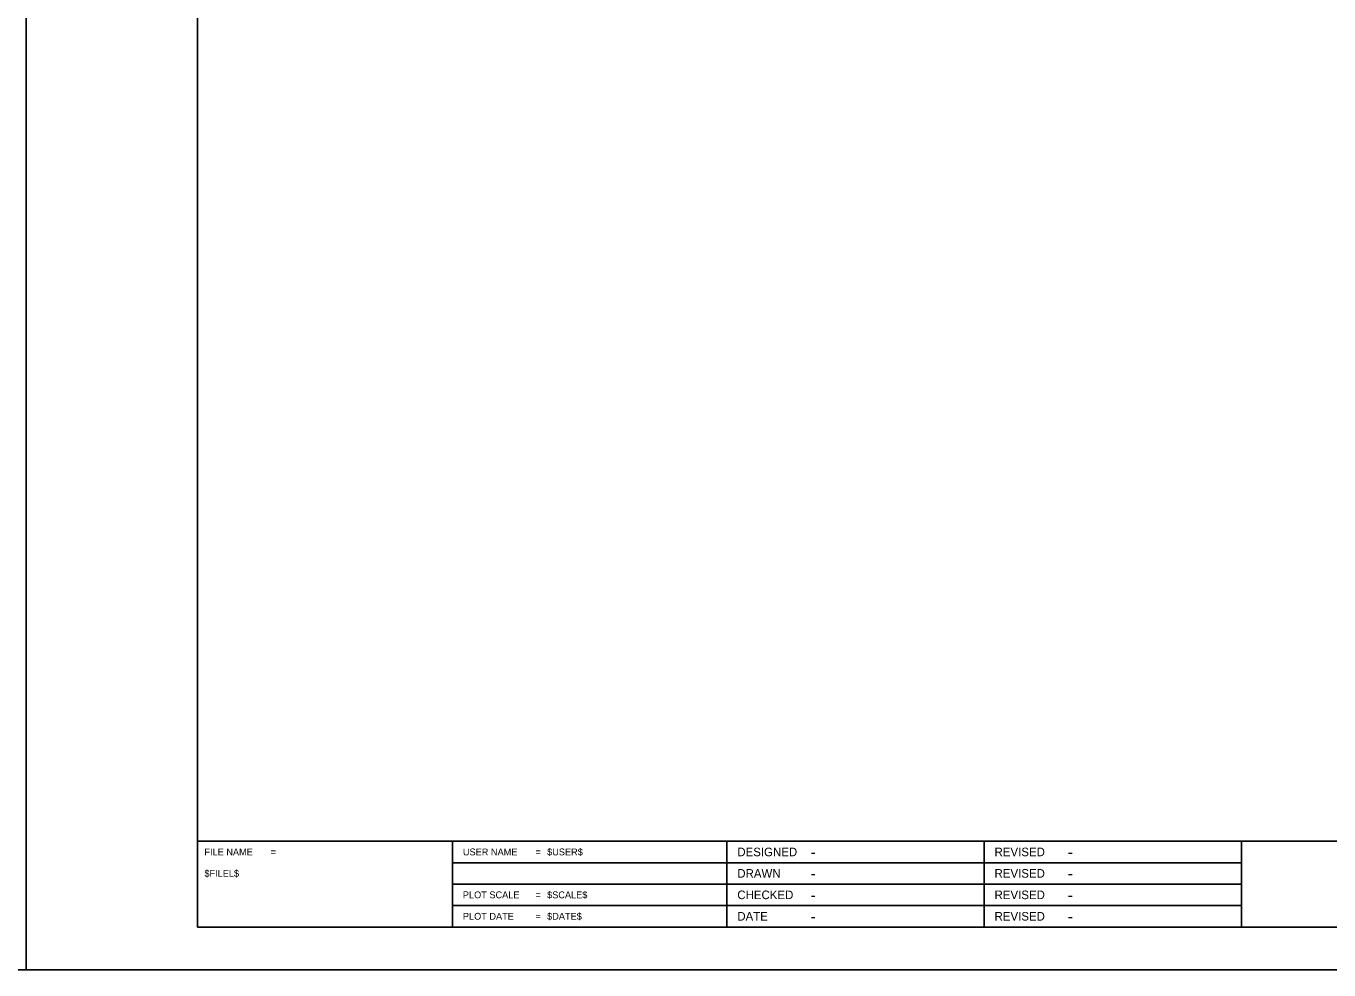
# Model space of a CAD drawing. Extents: x 1875357 to 1890680, y 2257528 to 2269761.
# Drawn here: x 1888957 to 1889717, y 2267641 to 2268191 of the extents above; entities that cross this region are included whole.
import ezdxf

# ---------------------------------------------------------------- set-up
doc = ezdxf.new("R2010")
doc.units = 0
for name, color, linetype in [('Sheets_50 Reference Boundary', 7, 'Continuous'), ('Sheets_General Details', 7, 'Continuous'), ('Sheets_Printer Plotting Border', 7, 'Continuous')]:
    doc.layers.add(name, color=color, linetype=linetype)

msp = doc.modelspace()

# ---------------------------------------------------------------- linework, layer by layer
at = {"layer": 'Sheets_50 Reference Boundary'}
msp.add_lwpolyline([(1889057.4, 2268715.69), (1890632.4, 2268715.69), (1890632.4, 2267715.7), (1889057.4, 2267715.7)], close=True, dxfattribs=at)
at = {"layer": 'Sheets_General Details'}
for p, q in [((1889057.4, 2267715.7), (1890632.4, 2267715.7)), ((1889206.12, 2267715.7), (1889206.12, 2267665.7)), ((1889366.12, 2267715.7), (1889366.12, 2267665.7)), ((1889516.12, 2267715.7), (1889516.12, 2267665.7)), ((1889666.12, 2267715.7), (1889666.12, 2267665.7)), ((1889206.12, 2267703.2), (1889666.12, 2267703.2)), ((1889206.12, 2267690.7), (1889666.12, 2267690.7)), ((1889206.12, 2267678.2), (1889666.12, 2267678.2)), ((1890657.4, 2267640.7), (1888957.4, 2267640.7))]:
    msp.add_line(p, q, dxfattribs=at)
msp.add_lwpolyline([(1889057.4, 2268715.7), (1890632.4, 2268715.7), (1890632.4, 2267665.7), (1889057.4, 2267665.7)], close=True, dxfattribs=at)
at = {"layer": 'Sheets_Printer Plotting Border'}
for points in [[(1887257.4, 2267640.7), (1888957.4, 2267640.7), (1888957.4, 2268740.7), (1887257.4, 2268740.7)], [(1888957.4, 2267640.7), (1890657.4, 2267640.7), (1890657.4, 2268740.7), (1888957.4, 2268740.7)]]:
    msp.add_lwpolyline(points, close=True, dxfattribs=at)

# ---------------------------------------------------------------- texts
at = {"layer": 'Sheets_General Details'}
for s, p in [('FILE NAME', (1889061.4, 2267707.45)), ('=', (1889100.02, 2267707.45)), ('USER NAME', (1889212.12, 2267707.45)), ('=', (1889254.51, 2267707.45)), ('$USER$', (1889261.23, 2267707.45)), ('$FILEL$', (1889061.4, 2267694.95)), ('PLOT SCALE', (1889212.12, 2267682.45)), ('=', (1889254.51, 2267682.45)), ('$SCALE$', (1889261.23, 2267682.45)), ('PLOT DATE', (1889212.12, 2267669.95)), ('=', (1889254.51, 2267669.95)), ('$DATE$', (1889261.23, 2267669.95))]:
    msp.add_text(s, height=4, rotation=360, dxfattribs=at).set_placement(p)
for s, height, p in [('DESIGNED', 5, (1889372.12, 2267706.95)), ('-', 7, (1889414.82, 2267705.95)), ('REVISED', 5, (1889522.12, 2267706.95)), ('-', 7, (1889564.82, 2267705.95)), ('DRAWN', 5, (1889372.12, 2267694.45)), ('REVISED', 5, (1889522.12, 2267694.45)), ('-', 7, (1889414.82, 2267693.45)), ('-', 7, (1889564.82, 2267693.45)), ('CHECKED', 5, (1889372.12, 2267681.95)), ('-', 7, (1889414.82, 2267680.95)), ('REVISED', 5, (1889522.12, 2267681.95)), ('-', 7, (1889564.82, 2267680.95)), ('DATE', 5, (1889372.12, 2267669.45)), ('-', 7, (1889414.82, 2267668.45)), ('REVISED', 5, (1889522.12, 2267669.45)), ('-', 7, (1889564.82, 2267668.45))]:
    msp.add_text(s, height=height, dxfattribs=at).set_placement(p)

doc.saveas('drawing.dxf')
